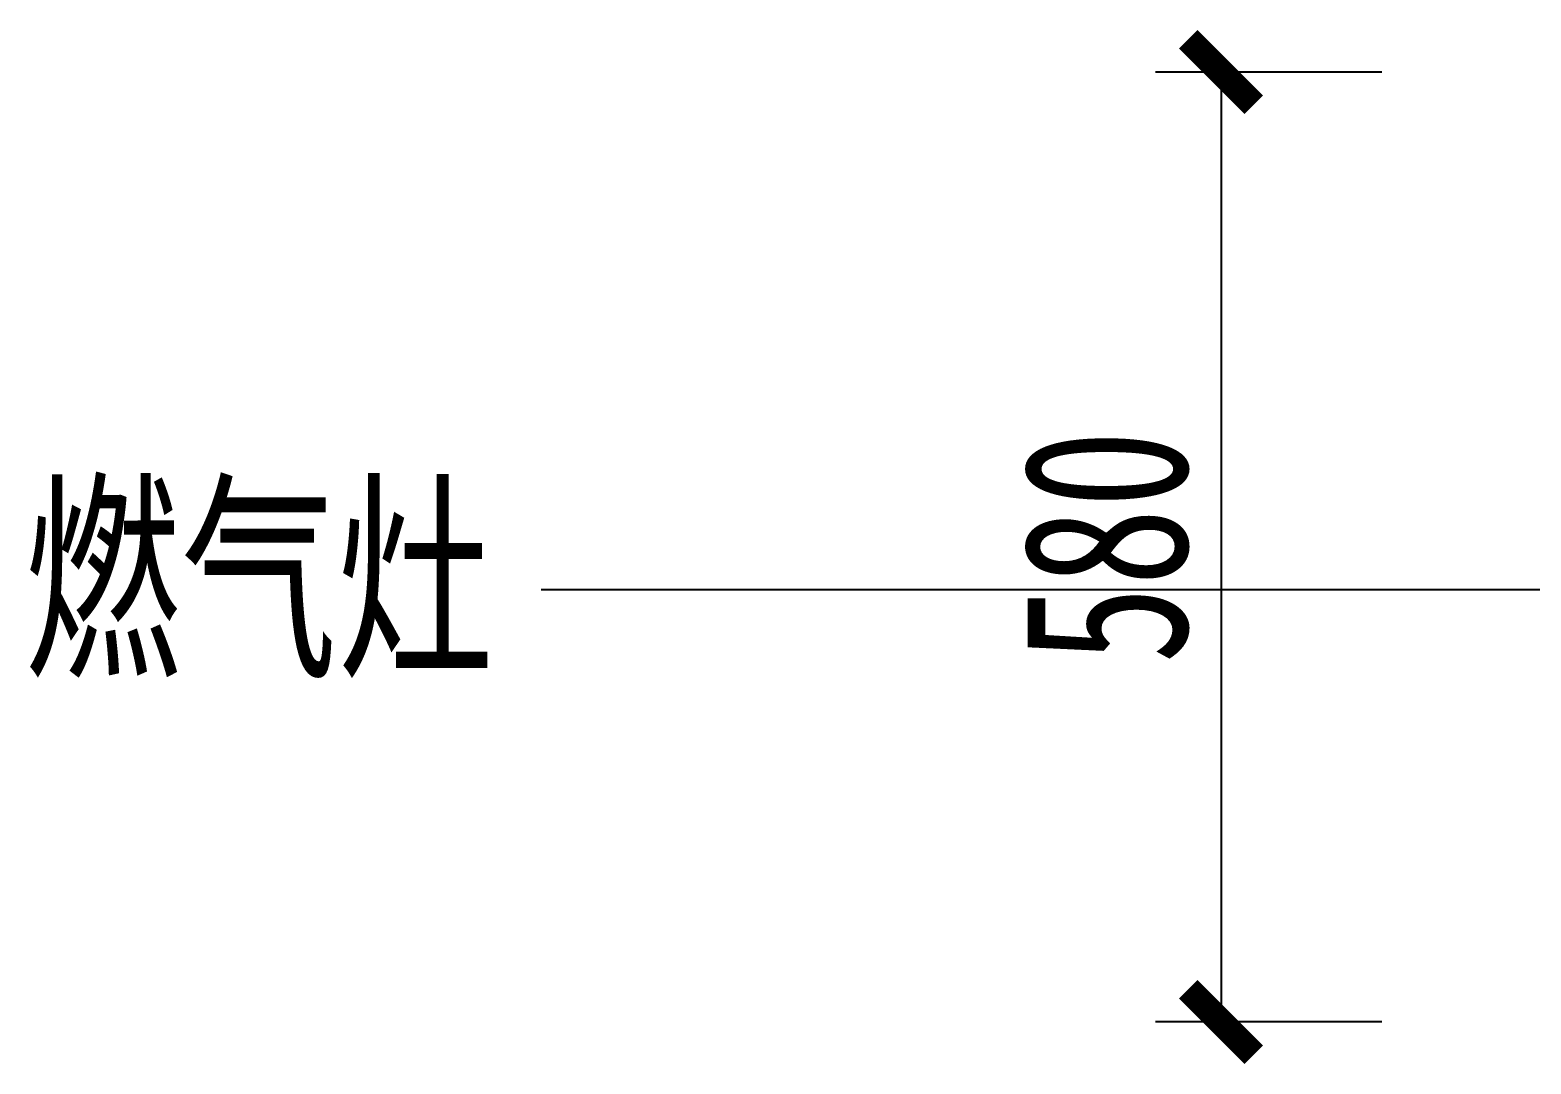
# Model space of a CAD drawing. Header units: millimetres. Extents: x 3104083 to 3173399, y -3165492 to -3044687.
# Drawn here: x 3114107 to 3115023, y -3113933 to -3113302 of the extents above; entities that cross this region are included whole.
import ezdxf

# ---------------------------------------------------------------- set-up
doc = ezdxf.new("R2010")
doc.units = ezdxf.units.MM
doc.header["$LTSCALE"] = 500
doc.header["$MEASUREMENT"] = 0
doc.header["$PDMODE"] = 2
doc.layers.get('0').update_dxf_attribs({"linetype": 'CONTINUOUS'})
doc.layers.get('DEFPOINTS').update_dxf_attribs({"linetype": 'CONTINUOUS'})
doc.layers.add('D-节点尺寸', color=5, linetype='CONTINUOUS')
doc.layers.add('W-基础引线', color=35, linetype='CONTINUOUS')
doc.styles.add('DIM', font='SimSun.ttf', dxfattribs={"width": 0.7})
doc.dimstyles.new('40', dxfattribs={"dimscale": 40, "dimtxt": 2.5, "dimasz": 1, "dimexe": 1, "dimexo": 1, "dimgap": 0.5, "dimtad": 1, "dimdec": 0, "dimzin": 0, "dimdsep": 46, "dimtxsty": 'DIM', "dimblk": 'ARCHTICK', "dimcen": 0, "dimclrd": 5, "dimclre": 5, "dimclrt": 35, "dimadec": 0, "dimazin": 0, "dimtfac": 0.5, "dimtdec": 0, "dimtix": 1, "dimtmove": 2, "dimatfit": 2, "dimldrblk": 'A', "dimfxl": 0, "dimtolj": 1, "dimtzin": 0, "dimlwd": -1, "dimlwe": -1, "dimarcsym": 0})
doc.dimstyles.new('基础引线', dxfattribs={"dimtxt": 3, "dimasz": 0.7, "dimexe": 2, "dimexo": 6, "dimgap": 1, "dimtad": 1, "dimdec": 0, "dimdsep": 46, "dimtxsty": 'Standard', "dimblk1": 'A', "dimblk2": 'A', "dimsah": 1, "dimcen": 3, "dimdle": 200, "dimclrd": 256, "dimclre": 256, "dimclrt": 2, "dimadec": 0, "dimazin": 0, "dimtfac": 1, "dimtdec": 0, "dimtix": 1, "dimtmove": 1, "dimatfit": 3, "dimldrblk": 'A', "dimfxl": 0, "dimtvp": 1, "dimtolj": 1, "dimtzin": 0, "dimarcsym": 0})

# ---------------------------------------------------------------- blocks, each defined once
blk = doc.blocks.new('_ArchTick')
at = {"color": 0, "linetype": 'ByBlock', "const_width": 0.4}
blk.add_lwpolyline([(-0.5, -0.5), (0.5, 0.5)], dxfattribs=at)
blk = doc.blocks.new('*D1683')
at = {"layer": 'D-节点尺寸', "color": 5, "ltscale": 100}
for p, q in [((3114932.28, -3113327.51), (3114794.08, -3113327.51)), ((3114834.08, -3113327.51), (3114834.08, -3113907.51)), ((3114932.28, -3113907.51), (3114794.08, -3113907.51))]:
    blk.add_line(p, q, dxfattribs=at)
at = {"layer": 'DEFPOINTS', "color": 0, "ltscale": 100}
for p in [(3114972.28, -3113327.51), (3114834.08, -3113907.51), (3114972.28, -3113907.51)]:
    blk.add_point(p, dxfattribs=at)
at = {"layer": 'D-节点尺寸', "color": 5, "ltscale": 100, "xscale": 40, "yscale": 40, "zscale": 40}
for p, rotation in [((3114834.08, -3113327.51), 90), ((3114834.08, -3113907.51), 270)]:
    blk.add_blockref('_ArchTick', p, dxfattribs=dict(at, rotation=rotation))
at = {"layer": 'D-节点尺寸', "color": 35, "ltscale": 100, "insert": (3114764.08, -3113617.51), "char_height": 100, "attachment_point": 5, "rotation": 90, "style": 'DIM'}
blk.add_mtext('\\A1;580', dxfattribs=at)
blk = doc.blocks.new('A')
for p, q in [((-1.435, 1.148), (-1.09, 1.437)), ((-1.09, 1.437), (0, 0)), ((-1.435, 1.148), (-0.369, 0)), ((-0.369, 0), (-2.127, 0)), ((-1.435, -1.148), (-0.369, 0)), ((-1.09, -1.437), (0, 0)), ((-1.435, -1.148), (-1.09, -1.437))]:
    blk.add_line(p, q)
for points in [[(-1.435, 1.148), (-1.09, 1.437), (-0.369, 0), (0, 0)], [(-1.435, -1.148), (-1.09, -1.437), (-0.369, 0), (0, 0)]]:
    blk.add_solid(points)

msp = doc.modelspace()

# ---------------------------------------------------------------- texts
at = {"layer": 'D-节点尺寸', "color": 35, "ltscale": 100, "insert": (3114246.949, -3113642.148), "char_height": 100, "attachment_point": 5, "style": 'DIM'}
msp.add_mtext_dynamic_manual_height_columns('燃气灶', width=1011.95328, gutter_width=400, heights=[0], dxfattribs=at)

# ---------------------------------------------------------------- dimensions: what is measured, and where the dimension line sits
at = {"layer": 'D-节点尺寸', "color": 251, "ltscale": 100}
dim = msp.add_linear_dim(base=(3114834.082, -3113907.51), p1=(3114972.281, -3113327.51), p2=(3114972.281, -3113907.51), angle=90, dimstyle='40', dxfattribs=at)
dim.commit()
dim.dimension.update_dxf_attribs({"geometry": '*D1683', "text_midpoint": (3114764.082, -3113617.51)})

# ---------------------------------------------------------------- leaders
at = {"layer": 'W-基础引线'}
msp.add_leader([(3115639.675, -3113643.722), (3114419.164, -3113643.722)], dimstyle='基础引线', override={"dimasz": 20}, dxfattribs=at)

doc.saveas('drawing.dxf')
